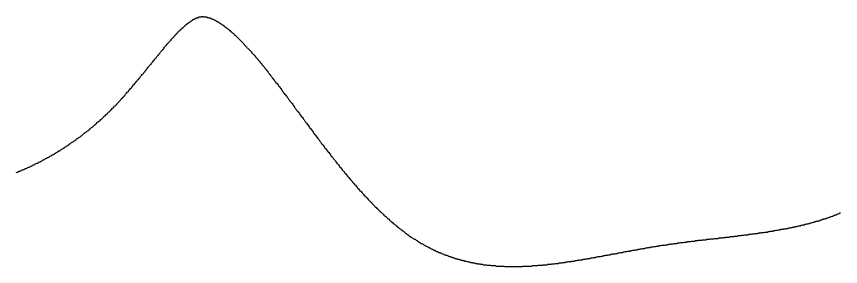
# Model space of a CAD drawing. Header units: millimetres. Extents: x 111 to 2999, y 81 to 1941.
# Drawn here: x 1031.53 to 1049.69, y 1352.78 to 1358.29 of the extents above; entities that cross this region are included whole.
import ezdxf

# ---------------------------------------------------------------- set-up
doc = ezdxf.new("R2010")
doc.units = ezdxf.units.MM

msp = doc.modelspace()

# ---------------------------------------------------------------- linework, layer by layer
msp.add_polyline3d([(1031.53, 1354.853, 0), (1031.55, 1354.863, 0), (1031.56, 1354.863, 0), (1031.58, 1354.873, 0), (1031.59, 1354.883, 0), (1031.61, 1354.883, 0), (1031.63, 1354.893, 0), (1031.64, 1354.903, 0), (1031.66, 1354.903, 0), (1031.67, 1354.913, 0), (1031.69, 1354.923, 0), (1031.7, 1354.923, 0), (1031.72, 1354.933, 0), (1031.74, 1354.943, 0), (1031.75, 1354.943, 0), (1031.77, 1354.953, 0), (1031.78, 1354.963, 0), (1031.8, 1354.973, 0), (1031.81, 1354.973, 0), (1031.83, 1354.983, 0), (1031.85, 1354.993, 0), (1031.86, 1354.993, 0), (1031.88, 1355.003, 0), (1031.89, 1355.013, 0), (1031.91, 1355.023, 0), (1031.92, 1355.023, 0), (1031.94, 1355.033, 0), (1031.95, 1355.043, 0), (1031.97, 1355.053, 0), (1031.98, 1355.063, 0), (1032, 1355.063, 0), (1032.02, 1355.073, 0), (1032.03, 1355.083, 0), (1032.05, 1355.093, 0), (1032.06, 1355.093, 0), (1032.08, 1355.103, 0), (1032.09, 1355.113, 0), (1032.11, 1355.123, 0), (1032.12, 1355.133, 0), (1032.14, 1355.133, 0), (1032.15, 1355.143, 0), (1032.17, 1355.153, 0), (1032.18, 1355.163, 0), (1032.2, 1355.173, 0), (1032.21, 1355.183, 0), (1032.23, 1355.183, 0), (1032.24, 1355.193, 0), (1032.26, 1355.203, 0), (1032.27, 1355.213, 0), (1032.29, 1355.223, 0), (1032.31, 1355.233, 0), (1032.32, 1355.243, 0), (1032.34, 1355.253, 0), (1032.35, 1355.253, 0), (1032.37, 1355.263, 0), (1032.38, 1355.273, 0), (1032.4, 1355.283, 0), (1032.41, 1355.293, 0), (1032.43, 1355.303, 0), (1032.44, 1355.313, 0), (1032.46, 1355.323, 0), (1032.47, 1355.333, 0), (1032.48, 1355.333, 0), (1032.5, 1355.343, 0), (1032.51, 1355.353, 0), (1032.53, 1355.363, 0), (1032.54, 1355.373, 0), (1032.56, 1355.383, 0), (1032.57, 1355.393, 0), (1032.59, 1355.403, 0), (1032.6, 1355.413, 0), (1032.62, 1355.423, 0), (1032.63, 1355.433, 0), (1032.65, 1355.443, 0), (1032.66, 1355.453, 0), (1032.68, 1355.463, 0), (1032.69, 1355.473, 0), (1032.71, 1355.483, 0), (1032.72, 1355.493, 0), (1032.73, 1355.503, 0), (1032.75, 1355.513, 0), (1032.76, 1355.523, 0), (1032.78, 1355.533, 0), (1032.79, 1355.543, 0), (1032.81, 1355.553, 0), (1032.82, 1355.563, 0), (1032.84, 1355.573, 0), (1032.85, 1355.583, 0), (1032.86, 1355.593, 0), (1032.88, 1355.603, 0), (1032.89, 1355.613, 0), (1032.91, 1355.623, 0), (1032.92, 1355.633, 0), (1032.94, 1355.643, 0), (1032.95, 1355.653, 0), (1032.96, 1355.663, 0), (1032.98, 1355.673, 0), (1032.99, 1355.683, 0), (1033.01, 1355.703, 0), (1033.02, 1355.713, 0), (1033.03, 1355.723, 0), (1033.05, 1355.733, 0), (1033.06, 1355.743, 0), (1033.08, 1355.753, 0), (1033.09, 1355.763, 0), (1033.1, 1355.773, 0), (1033.12, 1355.783, 0), (1033.13, 1355.793, 0), (1033.15, 1355.813, 0), (1033.16, 1355.823, 0), (1033.17, 1355.833, 0), (1033.19, 1355.843, 0), (1033.2, 1355.853, 0), (1033.22, 1355.863, 0), (1033.23, 1355.873, 0), (1033.24, 1355.893, 0), (1033.26, 1355.903, 0), (1033.27, 1355.913, 0), (1033.28, 1355.923, 0), (1033.3, 1355.933, 0), (1033.31, 1355.953, 0), (1033.32, 1355.963, 0), (1033.34, 1355.973, 0), (1033.35, 1355.983, 0), (1033.37, 1355.993, 0), (1033.38, 1356.003, 0), (1033.39, 1356.023, 0), (1033.41, 1356.033, 0), (1033.42, 1356.043, 0), (1033.43, 1356.053, 0), (1033.45, 1356.073, 0), (1033.46, 1356.083, 0), (1033.47, 1356.093, 0), (1033.49, 1356.103, 0), (1033.5, 1356.123, 0), (1033.51, 1356.133, 0), (1033.52, 1356.143, 0), (1033.54, 1356.153, 0), (1033.55, 1356.173, 0), (1033.56, 1356.183, 0), (1033.58, 1356.193, 0), (1033.59, 1356.203, 0), (1033.6, 1356.223, 0), (1033.62, 1356.233, 0), (1033.63, 1356.243, 0), (1033.64, 1356.263, 0), (1033.65, 1356.273, 0), (1033.67, 1356.283, 0), (1033.68, 1356.303, 0), (1033.69, 1356.313, 0), (1033.71, 1356.323, 0), (1033.72, 1356.333, 0), (1033.73, 1356.353, 0), (1033.74, 1356.363, 0), (1033.76, 1356.373, 0), (1033.77, 1356.393, 0), (1033.78, 1356.403, 0), (1033.79, 1356.413, 0), (1033.81, 1356.433, 0), (1033.82, 1356.443, 0), (1033.83, 1356.453, 0), (1033.84, 1356.473, 0), (1033.85, 1356.483, 0), (1033.87, 1356.493, 0), (1033.88, 1356.513, 0), (1033.89, 1356.523, 0), (1033.9, 1356.533, 0), (1033.92, 1356.553, 0), (1033.93, 1356.563, 0), (1033.94, 1356.583, 0), (1033.95, 1356.593, 0), (1033.96, 1356.603, 0), (1033.97, 1356.623, 0), (1033.99, 1356.633, 0), (1034, 1356.643, 0), (1034.01, 1356.663, 0), (1034.02, 1356.673, 0), (1034.03, 1356.683, 0), (1034.05, 1356.703, 0), (1034.06, 1356.713, 0), (1034.07, 1356.723, 0), (1034.08, 1356.743, 0), (1034.09, 1356.753, 0), (1034.1, 1356.763, 0), (1034.11, 1356.783, 0), (1034.13, 1356.793, 0), (1034.14, 1356.813, 0), (1034.15, 1356.823, 0), (1034.16, 1356.833, 0), (1034.17, 1356.853, 0), (1034.18, 1356.863, 0), (1034.19, 1356.873, 0), (1034.2, 1356.893, 0), (1034.22, 1356.903, 0), (1034.23, 1356.913, 0), (1034.24, 1356.933, 0), (1034.25, 1356.943, 0), (1034.26, 1356.953, 0), (1034.27, 1356.973, 0), (1034.28, 1356.983, 0), (1034.29, 1356.993, 0), (1034.3, 1357.013, 0), (1034.32, 1357.023, 0), (1034.33, 1357.033, 0), (1034.34, 1357.053, 0), (1034.35, 1357.063, 0), (1034.36, 1357.073, 0), (1034.37, 1357.093, 0), (1034.38, 1357.103, 0), (1034.39, 1357.113, 0), (1034.4, 1357.133, 0), (1034.41, 1357.143, 0), (1034.42, 1357.153, 0), (1034.43, 1357.173, 0), (1034.44, 1357.183, 0), (1034.45, 1357.193, 0), (1034.46, 1357.203, 0), (1034.47, 1357.223, 0), (1034.49, 1357.233, 0), (1034.5, 1357.243, 0), (1034.51, 1357.263, 0), (1034.52, 1357.273, 0), (1034.53, 1357.283, 0), (1034.54, 1357.293, 0), (1034.55, 1357.313, 0), (1034.56, 1357.323, 0), (1034.57, 1357.333, 0), (1034.58, 1357.353, 0), (1034.59, 1357.363, 0), (1034.6, 1357.373, 0), (1034.61, 1357.383, 0), (1034.62, 1357.393, 0), (1034.63, 1357.413, 0), (1034.64, 1357.423, 0), (1034.65, 1357.433, 0), (1034.66, 1357.443, 0), (1034.67, 1357.463, 0), (1034.68, 1357.473, 0), (1034.69, 1357.483, 0), (1034.7, 1357.493, 0), (1034.71, 1357.503, 0), (1034.72, 1357.523, 0), (1034.73, 1357.533, 0), (1034.74, 1357.543, 0), (1034.75, 1357.553, 0), (1034.76, 1357.563, 0), (1034.77, 1357.573, 0), (1034.78, 1357.593, 0), (1034.79, 1357.603, 0), (1034.79, 1357.613, 0), (1034.8, 1357.623, 0), (1034.81, 1357.633, 0), (1034.82, 1357.643, 0), (1034.83, 1357.653, 0), (1034.84, 1357.663, 0), (1034.85, 1357.683, 0), (1034.86, 1357.693, 0), (1034.87, 1357.703, 0), (1034.88, 1357.713, 0), (1034.89, 1357.723, 0), (1034.9, 1357.733, 0), (1034.91, 1357.743, 0), (1034.92, 1357.753, 0), (1034.93, 1357.763, 0), (1034.94, 1357.773, 0), (1034.94, 1357.783, 0), (1034.95, 1357.793, 0), (1034.96, 1357.803, 0), (1034.97, 1357.813, 0), (1034.98, 1357.823, 0), (1034.99, 1357.833, 0), (1035, 1357.843, 0), (1035.01, 1357.853, 0), (1035.02, 1357.863, 0), (1035.03, 1357.873, 0), (1035.03, 1357.883, 0), (1035.04, 1357.893, 0), (1035.05, 1357.903, 0), (1035.06, 1357.913, 0), (1035.07, 1357.923, 0), (1035.08, 1357.933, 0), (1035.09, 1357.933, 0), (1035.09, 1357.943, 0), (1035.1, 1357.953, 0), (1035.11, 1357.963, 0), (1035.12, 1357.973, 0), (1035.13, 1357.983, 0), (1035.14, 1357.983, 0), (1035.14, 1357.993, 0), (1035.15, 1358.003, 0), (1035.16, 1358.013, 0), (1035.17, 1358.023, 0), (1035.18, 1358.023, 0), (1035.19, 1358.033, 0), (1035.19, 1358.043, 0), (1035.2, 1358.053, 0), (1035.21, 1358.053, 0), (1035.22, 1358.063, 0), (1035.23, 1358.073, 0), (1035.23, 1358.073, 0), (1035.24, 1358.083, 0), (1035.25, 1358.093, 0), (1035.26, 1358.093, 0), (1035.26, 1358.103, 0), (1035.27, 1358.113, 0), (1035.28, 1358.113, 0), (1035.29, 1358.123, 0), (1035.29, 1358.133, 0), (1035.3, 1358.133, 0), (1035.31, 1358.143, 0), (1035.32, 1358.143, 0), (1035.32, 1358.153, 0), (1035.33, 1358.153, 0), (1035.34, 1358.163, 0), (1035.34, 1358.163, 0), (1035.35, 1358.173, 0), (1035.36, 1358.173, 0), (1035.36, 1358.183, 0), (1035.37, 1358.183, 0), (1035.38, 1358.193, 0), (1035.38, 1358.193, 0), (1035.39, 1358.203, 0), (1035.4, 1358.203, 0), (1035.4, 1358.203, 0), (1035.41, 1358.213, 0), (1035.42, 1358.213, 0), (1035.42, 1358.223, 0), (1035.43, 1358.223, 0), (1035.43, 1358.223, 0), (1035.44, 1358.233, 0), (1035.44, 1358.233, 0), (1035.45, 1358.233, 0), (1035.46, 1358.243, 0), (1035.46, 1358.243, 0), (1035.47, 1358.243, 0), (1035.47, 1358.243, 0), (1035.48, 1358.253, 0), (1035.48, 1358.253, 0), (1035.49, 1358.253, 0), (1035.49, 1358.253, 0), (1035.5, 1358.263, 0), (1035.5, 1358.263, 0), (1035.5, 1358.263, 0), (1035.51, 1358.263, 0), (1035.51, 1358.263, 0), (1035.52, 1358.263, 0), (1035.52, 1358.273, 0), (1035.53, 1358.273, 0), (1035.53, 1358.273, 0), (1035.54, 1358.273, 0), (1035.54, 1358.273, 0), (1035.54, 1358.273, 0), (1035.55, 1358.273, 0), (1035.55, 1358.283, 0), (1035.56, 1358.283, 0), (1035.56, 1358.283, 0), (1035.56, 1358.283, 0), (1035.57, 1358.283, 0), (1035.57, 1358.283, 0), (1035.57, 1358.283, 0), (1035.58, 1358.283, 0), (1035.58, 1358.283, 0), (1035.59, 1358.283, 0), (1035.59, 1358.283, 0), (1035.59, 1358.283, 0), (1035.6, 1358.283, 0), (1035.6, 1358.283, 0), (1035.61, 1358.283, 0), (1035.61, 1358.283, 0), (1035.61, 1358.283, 0), (1035.62, 1358.293, 0), (1035.62, 1358.293, 0), (1035.63, 1358.293, 0), (1035.63, 1358.293, 0), (1035.63, 1358.293, 0), (1035.64, 1358.293, 0), (1035.64, 1358.293, 0), (1035.65, 1358.293, 0), (1035.65, 1358.293, 0), (1035.65, 1358.293, 0), (1035.66, 1358.293, 0), (1035.66, 1358.283, 0), (1035.67, 1358.283, 0), (1035.67, 1358.283, 0), (1035.68, 1358.283, 0), (1035.68, 1358.283, 0), (1035.68, 1358.283, 0), (1035.69, 1358.283, 0), (1035.69, 1358.283, 0), (1035.7, 1358.283, 0), (1035.7, 1358.283, 0), (1035.71, 1358.283, 0), (1035.71, 1358.283, 0), (1035.72, 1358.283, 0), (1035.72, 1358.283, 0), (1035.73, 1358.283, 0), (1035.73, 1358.273, 0), (1035.74, 1358.273, 0), (1035.74, 1358.273, 0), (1035.75, 1358.273, 0), (1035.75, 1358.273, 0), (1035.76, 1358.273, 0), (1035.76, 1358.273, 0), (1035.77, 1358.263, 0), (1035.77, 1358.263, 0), (1035.78, 1358.263, 0), (1035.78, 1358.263, 0), (1035.79, 1358.263, 0), (1035.8, 1358.263, 0), (1035.8, 1358.253, 0), (1035.81, 1358.253, 0), (1035.81, 1358.253, 0), (1035.82, 1358.253, 0), (1035.83, 1358.243, 0), (1035.83, 1358.243, 0), (1035.84, 1358.243, 0), (1035.84, 1358.243, 0), (1035.85, 1358.233, 0), (1035.86, 1358.233, 0), (1035.86, 1358.233, 0), (1035.87, 1358.233, 0), (1035.88, 1358.223, 0), (1035.88, 1358.223, 0), (1035.89, 1358.223, 0), (1035.9, 1358.213, 0), (1035.9, 1358.213, 0), (1035.91, 1358.213, 0), (1035.92, 1358.203, 0), (1035.92, 1358.203, 0), (1035.93, 1358.193, 0), (1035.94, 1358.193, 0), (1035.94, 1358.193, 0), (1035.95, 1358.183, 0), (1035.96, 1358.183, 0), (1035.97, 1358.173, 0), (1035.97, 1358.173, 0), (1035.98, 1358.173, 0), (1035.99, 1358.163, 0), (1036, 1358.163, 0), (1036, 1358.153, 0), (1036.01, 1358.153, 0), (1036.02, 1358.143, 0), (1036.03, 1358.143, 0), (1036.03, 1358.133, 0), (1036.04, 1358.133, 0), (1036.05, 1358.123, 0), (1036.06, 1358.123, 0), (1036.06, 1358.113, 0), (1036.07, 1358.113, 0), (1036.08, 1358.103, 0), (1036.09, 1358.093, 0), (1036.1, 1358.093, 0), (1036.1, 1358.083, 0), (1036.11, 1358.083, 0), (1036.12, 1358.073, 0), (1036.13, 1358.063, 0), (1036.14, 1358.063, 0), (1036.14, 1358.053, 0), (1036.15, 1358.053, 0), (1036.16, 1358.043, 0), (1036.17, 1358.033, 0), (1036.18, 1358.033, 0), (1036.19, 1358.023, 0), (1036.19, 1358.013, 0), (1036.2, 1358.013, 0), (1036.21, 1358.003, 0), (1036.22, 1357.993, 0), (1036.23, 1357.983, 0), (1036.24, 1357.983, 0), (1036.25, 1357.973, 0), (1036.25, 1357.963, 0), (1036.26, 1357.963, 0), (1036.27, 1357.953, 0), (1036.28, 1357.943, 0), (1036.29, 1357.933, 0), (1036.3, 1357.923, 0), (1036.31, 1357.923, 0), (1036.32, 1357.913, 0), (1036.32, 1357.903, 0), (1036.33, 1357.893, 0), (1036.34, 1357.883, 0), (1036.35, 1357.883, 0), (1036.36, 1357.873, 0), (1036.37, 1357.863, 0), (1036.38, 1357.853, 0), (1036.39, 1357.843, 0), (1036.4, 1357.833, 0), (1036.41, 1357.823, 0), (1036.41, 1357.823, 0), (1036.42, 1357.813, 0), (1036.43, 1357.803, 0), (1036.44, 1357.793, 0), (1036.45, 1357.783, 0), (1036.46, 1357.773, 0), (1036.47, 1357.763, 0), (1036.48, 1357.753, 0), (1036.49, 1357.743, 0), (1036.5, 1357.733, 0), (1036.51, 1357.723, 0), (1036.52, 1357.713, 0), (1036.53, 1357.703, 0), (1036.54, 1357.693, 0), (1036.55, 1357.683, 0), (1036.55, 1357.673, 0), (1036.56, 1357.663, 0), (1036.57, 1357.653, 0), (1036.58, 1357.643, 0), (1036.59, 1357.633, 0), (1036.6, 1357.623, 0), (1036.61, 1357.613, 0), (1036.62, 1357.603, 0), (1036.63, 1357.593, 0), (1036.64, 1357.583, 0), (1036.65, 1357.573, 0), (1036.66, 1357.563, 0), (1036.67, 1357.553, 0), (1036.68, 1357.543, 0), (1036.69, 1357.533, 0), (1036.7, 1357.523, 0), (1036.71, 1357.513, 0), (1036.72, 1357.493, 0), (1036.73, 1357.483, 0), (1036.74, 1357.473, 0), (1036.75, 1357.463, 0), (1036.76, 1357.453, 0), (1036.77, 1357.443, 0), (1036.78, 1357.433, 0), (1036.79, 1357.423, 0), (1036.8, 1357.403, 0), (1036.81, 1357.393, 0), (1036.82, 1357.383, 0), (1036.83, 1357.373, 0), (1036.84, 1357.363, 0), (1036.85, 1357.353, 0), (1036.86, 1357.333, 0), (1036.87, 1357.323, 0), (1036.88, 1357.313, 0), (1036.89, 1357.303, 0), (1036.9, 1357.293, 0), (1036.91, 1357.273, 0), (1036.92, 1357.263, 0), (1036.93, 1357.253, 0), (1036.94, 1357.243, 0), (1036.95, 1357.223, 0), (1036.96, 1357.213, 0), (1036.97, 1357.203, 0), (1036.98, 1357.193, 0), (1036.99, 1357.173, 0), (1037, 1357.163, 0), (1037.01, 1357.153, 0), (1037.02, 1357.143, 0), (1037.03, 1357.123, 0), (1037.04, 1357.113, 0), (1037.05, 1357.103, 0), (1037.06, 1357.093, 0), (1037.07, 1357.073, 0), (1037.08, 1357.063, 0), (1037.09, 1357.053, 0), (1037.1, 1357.033, 0), (1037.11, 1357.023, 0), (1037.12, 1357.013, 0), (1037.13, 1356.993, 0), (1037.14, 1356.983, 0), (1037.15, 1356.973, 0), (1037.16, 1356.953, 0), (1037.17, 1356.943, 0), (1037.18, 1356.933, 0), (1037.19, 1356.913, 0), (1037.2, 1356.903, 0), (1037.21, 1356.893, 0), (1037.22, 1356.873, 0), (1037.23, 1356.863, 0), (1037.24, 1356.853, 0), (1037.25, 1356.833, 0), (1037.27, 1356.823, 0), (1037.28, 1356.813, 0), (1037.29, 1356.793, 0), (1037.3, 1356.783, 0), (1037.31, 1356.763, 0), (1037.32, 1356.753, 0), (1037.33, 1356.743, 0), (1037.34, 1356.723, 0), (1037.35, 1356.713, 0), (1037.36, 1356.703, 0), (1037.37, 1356.683, 0), (1037.38, 1356.673, 0), (1037.39, 1356.653, 0), (1037.4, 1356.643, 0), (1037.41, 1356.633, 0), (1037.42, 1356.613, 0), (1037.43, 1356.603, 0), (1037.44, 1356.583, 0), (1037.46, 1356.573, 0), (1037.47, 1356.553, 0), (1037.48, 1356.543, 0), (1037.49, 1356.533, 0), (1037.5, 1356.513, 0), (1037.51, 1356.503, 0), (1037.52, 1356.483, 0), (1037.53, 1356.473, 0), (1037.54, 1356.453, 0), (1037.55, 1356.443, 0), (1037.56, 1356.423, 0), (1037.57, 1356.413, 0), (1037.58, 1356.403, 0), (1037.6, 1356.383, 0), (1037.61, 1356.373, 0), (1037.62, 1356.353, 0), (1037.63, 1356.343, 0), (1037.64, 1356.323, 0), (1037.65, 1356.313, 0), (1037.66, 1356.293, 0), (1037.67, 1356.283, 0), (1037.68, 1356.263, 0), (1037.69, 1356.253, 0), (1037.7, 1356.233, 0), (1037.71, 1356.223, 0), (1037.73, 1356.203, 0), (1037.74, 1356.193, 0), (1037.75, 1356.183, 0), (1037.76, 1356.163, 0), (1037.77, 1356.153, 0), (1037.78, 1356.133, 0), (1037.79, 1356.123, 0), (1037.8, 1356.103, 0), (1037.81, 1356.093, 0), (1037.82, 1356.073, 0), (1037.84, 1356.063, 0), (1037.85, 1356.043, 0), (1037.86, 1356.033, 0), (1037.87, 1356.013, 0), (1037.88, 1356.003, 0), (1037.89, 1355.983, 0), (1037.9, 1355.973, 0), (1037.91, 1355.953, 0), (1037.92, 1355.943, 0), (1037.94, 1355.923, 0), (1037.95, 1355.913, 0), (1037.96, 1355.893, 0), (1037.97, 1355.883, 0), (1037.98, 1355.863, 0), (1037.99, 1355.853, 0), (1038, 1355.833, 0), (1038.01, 1355.823, 0), (1038.03, 1355.803, 0), (1038.04, 1355.793, 0), (1038.05, 1355.773, 0), (1038.06, 1355.763, 0), (1038.07, 1355.743, 0), (1038.08, 1355.723, 0), (1038.09, 1355.713, 0), (1038.1, 1355.693, 0), (1038.12, 1355.683, 0), (1038.13, 1355.663, 0), (1038.14, 1355.653, 0), (1038.15, 1355.633, 0), (1038.16, 1355.623, 0), (1038.17, 1355.603, 0), (1038.18, 1355.593, 0), (1038.2, 1355.573, 0), (1038.21, 1355.563, 0), (1038.22, 1355.543, 0), (1038.23, 1355.533, 0), (1038.24, 1355.513, 0), (1038.25, 1355.503, 0), (1038.26, 1355.483, 0), (1038.28, 1355.473, 0), (1038.29, 1355.453, 0), (1038.3, 1355.443, 0), (1038.31, 1355.423, 0), (1038.32, 1355.413, 0), (1038.33, 1355.393, 0), (1038.35, 1355.383, 0), (1038.36, 1355.363, 0), (1038.37, 1355.353, 0), (1038.38, 1355.333, 0), (1038.39, 1355.323, 0), (1038.4, 1355.303, 0), (1038.42, 1355.293, 0), (1038.43, 1355.273, 0), (1038.44, 1355.263, 0), (1038.45, 1355.243, 0), (1038.46, 1355.233, 0), (1038.47, 1355.213, 0), (1038.49, 1355.203, 0), (1038.5, 1355.183, 0), (1038.51, 1355.173, 0), (1038.52, 1355.153, 0), (1038.53, 1355.143, 0), (1038.55, 1355.123, 0), (1038.56, 1355.113, 0), (1038.57, 1355.093, 0), (1038.58, 1355.083, 0), (1038.59, 1355.063, 0), (1038.6, 1355.053, 0), (1038.62, 1355.033, 0), (1038.63, 1355.023, 0), (1038.64, 1355.003, 0), (1038.65, 1354.993, 0), (1038.66, 1354.973, 0), (1038.68, 1354.963, 0), (1038.69, 1354.943, 0), (1038.7, 1354.933, 0), (1038.71, 1354.913, 0), (1038.72, 1354.903, 0), (1038.74, 1354.883, 0), (1038.75, 1354.873, 0), (1038.76, 1354.853, 0), (1038.77, 1354.843, 0), (1038.78, 1354.833, 0), (1038.8, 1354.813, 0), (1038.81, 1354.803, 0), (1038.82, 1354.783, 0), (1038.83, 1354.773, 0), (1038.85, 1354.753, 0), (1038.86, 1354.743, 0), (1038.87, 1354.723, 0), (1038.88, 1354.713, 0), (1038.89, 1354.693, 0), (1038.91, 1354.683, 0), (1038.92, 1354.673, 0), (1038.93, 1354.653, 0), (1038.94, 1354.643, 0), (1038.96, 1354.623, 0), (1038.97, 1354.613, 0), (1038.98, 1354.593, 0), (1038.99, 1354.583, 0), (1039, 1354.573, 0), (1039.02, 1354.553, 0), (1039.03, 1354.543, 0), (1039.04, 1354.523, 0), (1039.05, 1354.513, 0), (1039.07, 1354.503, 0), (1039.08, 1354.483, 0), (1039.09, 1354.473, 0), (1039.1, 1354.453, 0), (1039.12, 1354.443, 0), (1039.13, 1354.433, 0), (1039.14, 1354.413, 0), (1039.15, 1354.403, 0), (1039.17, 1354.383, 0), (1039.18, 1354.373, 0), (1039.19, 1354.363, 0), (1039.2, 1354.343, 0), (1039.22, 1354.333, 0), (1039.23, 1354.323, 0), (1039.24, 1354.303, 0), (1039.26, 1354.293, 0), (1039.27, 1354.283, 0), (1039.28, 1354.263, 0), (1039.29, 1354.253, 0), (1039.31, 1354.233, 0), (1039.32, 1354.223, 0), (1039.33, 1354.213, 0), (1039.34, 1354.203, 0), (1039.36, 1354.183, 0), (1039.37, 1354.173, 0), (1039.38, 1354.163, 0), (1039.4, 1354.143, 0), (1039.41, 1354.133, 0), (1039.42, 1354.123, 0), (1039.43, 1354.103, 0), (1039.45, 1354.093, 0), (1039.46, 1354.083, 0), (1039.47, 1354.063, 0), (1039.49, 1354.053, 0), (1039.5, 1354.043, 0), (1039.51, 1354.033, 0), (1039.53, 1354.013, 0), (1039.54, 1354.003, 0), (1039.55, 1353.993, 0), (1039.57, 1353.983, 0), (1039.58, 1353.963, 0), (1039.59, 1353.953, 0), (1039.61, 1353.943, 0), (1039.62, 1353.933, 0), (1039.63, 1353.913, 0), (1039.65, 1353.903, 0), (1039.66, 1353.893, 0), (1039.67, 1353.883, 0), (1039.69, 1353.863, 0), (1039.7, 1353.853, 0), (1039.71, 1353.843, 0), (1039.73, 1353.833, 0), (1039.74, 1353.823, 0), (1039.75, 1353.803, 0), (1039.77, 1353.793, 0), (1039.78, 1353.783, 0), (1039.79, 1353.773, 0), (1039.81, 1353.763, 0), (1039.82, 1353.753, 0), (1039.83, 1353.733, 0), (1039.85, 1353.723, 0), (1039.86, 1353.713, 0), (1039.88, 1353.703, 0), (1039.89, 1353.693, 0), (1039.9, 1353.683, 0), (1039.92, 1353.673, 0), (1039.93, 1353.653, 0), (1039.94, 1353.643, 0), (1039.96, 1353.633, 0), (1039.97, 1353.623, 0), (1039.99, 1353.613, 0), (1040, 1353.603, 0), (1040.01, 1353.593, 0), (1040.03, 1353.583, 0), (1040.04, 1353.573, 0), (1040.06, 1353.563, 0), (1040.07, 1353.553, 0), (1040.08, 1353.543, 0), (1040.1, 1353.523, 0), (1040.11, 1353.513, 0), (1040.13, 1353.503, 0), (1040.14, 1353.493, 0), (1040.16, 1353.483, 0), (1040.17, 1353.473, 0), (1040.18, 1353.463, 0), (1040.2, 1353.453, 0), (1040.21, 1353.443, 0), (1040.23, 1353.433, 0), (1040.24, 1353.423, 0), (1040.26, 1353.413, 0), (1040.27, 1353.403, 0), (1040.29, 1353.393, 0), (1040.3, 1353.383, 0), (1040.32, 1353.383, 0), (1040.33, 1353.373, 0), (1040.34, 1353.363, 0), (1040.36, 1353.353, 0), (1040.37, 1353.343, 0), (1040.39, 1353.333, 0), (1040.4, 1353.323, 0), (1040.42, 1353.313, 0), (1040.43, 1353.303, 0), (1040.45, 1353.293, 0), (1040.46, 1353.293, 0), (1040.48, 1353.283, 0), (1040.49, 1353.273, 0), (1040.51, 1353.263, 0), (1040.52, 1353.253, 0), (1040.54, 1353.243, 0), (1040.55, 1353.233, 0), (1040.57, 1353.233, 0), (1040.58, 1353.223, 0), (1040.6, 1353.213, 0), (1040.61, 1353.203, 0), (1040.63, 1353.203, 0), (1040.64, 1353.193, 0), (1040.66, 1353.183, 0), (1040.67, 1353.173, 0), (1040.69, 1353.163, 0), (1040.7, 1353.163, 0), (1040.72, 1353.153, 0), (1040.73, 1353.143, 0), (1040.75, 1353.143, 0), (1040.76, 1353.133, 0), (1040.78, 1353.123, 0), (1040.79, 1353.113, 0), (1040.81, 1353.113, 0), (1040.82, 1353.103, 0), (1040.84, 1353.093, 0), (1040.86, 1353.093, 0), (1040.87, 1353.083, 0), (1040.89, 1353.083, 0), (1040.9, 1353.073, 0), (1040.92, 1353.063, 0), (1040.93, 1353.063, 0), (1040.95, 1353.053, 0), (1040.96, 1353.043, 0), (1040.98, 1353.043, 0), (1040.99, 1353.033, 0), (1041.01, 1353.033, 0), (1041.02, 1353.023, 0), (1041.04, 1353.023, 0), (1041.05, 1353.013, 0), (1041.07, 1353.003, 0), (1041.09, 1353.003, 0), (1041.1, 1352.993, 0), (1041.12, 1352.993, 0), (1041.13, 1352.983, 0), (1041.15, 1352.983, 0), (1041.16, 1352.973, 0), (1041.18, 1352.973, 0), (1041.19, 1352.963, 0), (1041.21, 1352.963, 0), (1041.22, 1352.953, 0), (1041.24, 1352.953, 0), (1041.26, 1352.943, 0), (1041.27, 1352.943, 0), (1041.29, 1352.943, 0), (1041.3, 1352.933, 0), (1041.32, 1352.933, 0), (1041.33, 1352.923, 0), (1041.35, 1352.923, 0), (1041.36, 1352.913, 0), (1041.38, 1352.913, 0), (1041.4, 1352.913, 0), (1041.41, 1352.903, 0), (1041.43, 1352.903, 0), (1041.44, 1352.903, 0), (1041.46, 1352.893, 0), (1041.47, 1352.893, 0), (1041.49, 1352.883, 0), (1041.51, 1352.883, 0), (1041.52, 1352.883, 0), (1041.54, 1352.873, 0), (1041.55, 1352.873, 0), (1041.57, 1352.873, 0), (1041.58, 1352.863, 0), (1041.6, 1352.863, 0), (1041.61, 1352.863, 0), (1041.63, 1352.863, 0), (1041.65, 1352.853, 0), (1041.66, 1352.853, 0), (1041.68, 1352.853, 0), (1041.69, 1352.843, 0), (1041.71, 1352.843, 0), (1041.72, 1352.843, 0), (1041.74, 1352.843, 0), (1041.76, 1352.833, 0), (1041.77, 1352.833, 0), (1041.79, 1352.833, 0), (1041.8, 1352.833, 0), (1041.82, 1352.823, 0), (1041.83, 1352.823, 0), (1041.85, 1352.823, 0), (1041.87, 1352.823, 0), (1041.88, 1352.823, 0), (1041.9, 1352.813, 0), (1041.91, 1352.813, 0), (1041.93, 1352.813, 0), (1041.94, 1352.813, 0), (1041.96, 1352.813, 0), (1041.98, 1352.813, 0), (1041.99, 1352.803, 0), (1042.01, 1352.803, 0), (1042.02, 1352.803, 0), (1042.04, 1352.803, 0), (1042.05, 1352.803, 0), (1042.07, 1352.803, 0), (1042.09, 1352.803, 0), (1042.1, 1352.793, 0), (1042.12, 1352.793, 0), (1042.13, 1352.793, 0), (1042.15, 1352.793, 0), (1042.16, 1352.793, 0), (1042.18, 1352.793, 0), (1042.2, 1352.793, 0), (1042.21, 1352.793, 0), (1042.23, 1352.793, 0), (1042.24, 1352.793, 0), (1042.26, 1352.793, 0), (1042.27, 1352.793, 0), (1042.29, 1352.783, 0), (1042.31, 1352.783, 0), (1042.32, 1352.783, 0), (1042.34, 1352.783, 0), (1042.35, 1352.783, 0), (1042.37, 1352.783, 0), (1042.38, 1352.783, 0), (1042.4, 1352.783, 0), (1042.42, 1352.783, 0), (1042.43, 1352.783, 0), (1042.45, 1352.783, 0), (1042.46, 1352.783, 0), (1042.48, 1352.783, 0), (1042.49, 1352.783, 0), (1042.51, 1352.783, 0), (1042.53, 1352.783, 0), (1042.54, 1352.783, 0), (1042.56, 1352.783, 0), (1042.57, 1352.783, 0), (1042.59, 1352.783, 0), (1042.6, 1352.783, 0), (1042.62, 1352.783, 0), (1042.64, 1352.783, 0), (1042.65, 1352.783, 0), (1042.67, 1352.783, 0), (1042.68, 1352.783, 0), (1042.7, 1352.793, 0), (1042.71, 1352.793, 0), (1042.73, 1352.793, 0), (1042.75, 1352.793, 0), (1042.76, 1352.793, 0), (1042.78, 1352.793, 0), (1042.79, 1352.793, 0), (1042.81, 1352.793, 0), (1042.83, 1352.793, 0), (1042.84, 1352.793, 0), (1042.86, 1352.793, 0), (1042.87, 1352.793, 0), (1042.89, 1352.793, 0), (1042.9, 1352.803, 0), (1042.92, 1352.803, 0), (1042.94, 1352.803, 0), (1042.95, 1352.803, 0), (1042.97, 1352.803, 0), (1042.98, 1352.803, 0), (1043, 1352.803, 0), (1043.01, 1352.803, 0), (1043.03, 1352.813, 0), (1043.05, 1352.813, 0), (1043.06, 1352.813, 0), (1043.08, 1352.813, 0), (1043.09, 1352.813, 0), (1043.11, 1352.813, 0), (1043.13, 1352.813, 0), (1043.14, 1352.823, 0), (1043.16, 1352.823, 0), (1043.17, 1352.823, 0), (1043.19, 1352.823, 0), (1043.2, 1352.823, 0), (1043.22, 1352.823, 0), (1043.24, 1352.833, 0), (1043.25, 1352.833, 0), (1043.27, 1352.833, 0), (1043.28, 1352.833, 0), (1043.3, 1352.833, 0), (1043.31, 1352.833, 0), (1043.33, 1352.843, 0), (1043.35, 1352.843, 0), (1043.36, 1352.843, 0), (1043.38, 1352.843, 0), (1043.39, 1352.843, 0), (1043.41, 1352.853, 0), (1043.43, 1352.853, 0), (1043.44, 1352.853, 0), (1043.46, 1352.853, 0), (1043.47, 1352.853, 0), (1043.49, 1352.863, 0), (1043.5, 1352.863, 0), (1043.52, 1352.863, 0), (1043.54, 1352.863, 0), (1043.55, 1352.863, 0), (1043.57, 1352.873, 0), (1043.58, 1352.873, 0), (1043.6, 1352.873, 0), (1043.62, 1352.873, 0), (1043.63, 1352.883, 0), (1043.65, 1352.883, 0), (1043.66, 1352.883, 0), (1043.68, 1352.883, 0), (1043.7, 1352.893, 0), (1043.71, 1352.893, 0), (1043.73, 1352.893, 0), (1043.74, 1352.893, 0), (1043.76, 1352.893, 0), (1043.77, 1352.903, 0), (1043.79, 1352.903, 0), (1043.81, 1352.903, 0), (1043.82, 1352.903, 0), (1043.84, 1352.913, 0), (1043.85, 1352.913, 0), (1043.87, 1352.913, 0), (1043.89, 1352.923, 0), (1043.9, 1352.923, 0), (1043.92, 1352.923, 0), (1043.93, 1352.923, 0), (1043.95, 1352.933, 0), (1043.97, 1352.933, 0), (1043.98, 1352.933, 0), (1044, 1352.933, 0), (1044.01, 1352.943, 0), (1044.03, 1352.943, 0), (1044.05, 1352.943, 0), (1044.06, 1352.943, 0), (1044.08, 1352.953, 0), (1044.09, 1352.953, 0), (1044.11, 1352.953, 0), (1044.13, 1352.963, 0), (1044.14, 1352.963, 0), (1044.16, 1352.963, 0), (1044.17, 1352.963, 0), (1044.19, 1352.973, 0), (1044.21, 1352.973, 0), (1044.22, 1352.973, 0), (1044.24, 1352.983, 0), (1044.25, 1352.983, 0), (1044.27, 1352.983, 0), (1044.29, 1352.983, 0), (1044.3, 1352.993, 0), (1044.32, 1352.993, 0), (1044.33, 1352.993, 0), (1044.35, 1353.003, 0), (1044.37, 1353.003, 0), (1044.38, 1353.003, 0), (1044.4, 1353.003, 0), (1044.42, 1353.013, 0), (1044.43, 1353.013, 0), (1044.45, 1353.013, 0), (1044.46, 1353.023, 0), (1044.48, 1353.023, 0), (1044.5, 1353.023, 0), (1044.51, 1353.033, 0), (1044.53, 1353.033, 0), (1044.54, 1353.033, 0), (1044.56, 1353.033, 0), (1044.58, 1353.043, 0), (1044.59, 1353.043, 0), (1044.61, 1353.043, 0), (1044.63, 1353.053, 0), (1044.64, 1353.053, 0), (1044.66, 1353.053, 0), (1044.67, 1353.063, 0), (1044.69, 1353.063, 0), (1044.71, 1353.063, 0), (1044.72, 1353.063, 0), (1044.74, 1353.073, 0), (1044.75, 1353.073, 0), (1044.77, 1353.073, 0), (1044.79, 1353.083, 0), (1044.8, 1353.083, 0), (1044.82, 1353.083, 0), (1044.84, 1353.093, 0), (1044.85, 1353.093, 0), (1044.87, 1353.093, 0), (1044.89, 1353.093, 0), (1044.9, 1353.103, 0), (1044.92, 1353.103, 0), (1044.93, 1353.103, 0), (1044.95, 1353.113, 0), (1044.97, 1353.113, 0), (1044.98, 1353.113, 0), (1045, 1353.123, 0), (1045.02, 1353.123, 0), (1045.03, 1353.123, 0), (1045.05, 1353.123, 0), (1045.06, 1353.133, 0), (1045.08, 1353.133, 0), (1045.1, 1353.133, 0), (1045.11, 1353.143, 0), (1045.13, 1353.143, 0), (1045.15, 1353.143, 0), (1045.16, 1353.153, 0), (1045.18, 1353.153, 0), (1045.2, 1353.153, 0), (1045.21, 1353.153, 0), (1045.23, 1353.163, 0), (1045.25, 1353.163, 0), (1045.26, 1353.163, 0), (1045.28, 1353.173, 0), (1045.3, 1353.173, 0), (1045.31, 1353.173, 0), (1045.33, 1353.183, 0), (1045.34, 1353.183, 0), (1045.36, 1353.183, 0), (1045.38, 1353.183, 0), (1045.39, 1353.193, 0), (1045.41, 1353.193, 0), (1045.43, 1353.193, 0), (1045.44, 1353.203, 0), (1045.46, 1353.203, 0), (1045.48, 1353.203, 0), (1045.49, 1353.203, 0), (1045.51, 1353.213, 0), (1045.53, 1353.213, 0), (1045.54, 1353.213, 0), (1045.56, 1353.213, 0), (1045.58, 1353.223, 0), (1045.59, 1353.223, 0), (1045.61, 1353.223, 0), (1045.63, 1353.233, 0), (1045.64, 1353.233, 0), (1045.66, 1353.233, 0), (1045.68, 1353.233, 0), (1045.69, 1353.243, 0), (1045.71, 1353.243, 0), (1045.73, 1353.243, 0), (1045.74, 1353.243, 0), (1045.76, 1353.253, 0), (1045.78, 1353.253, 0), (1045.79, 1353.253, 0), (1045.81, 1353.253, 0), (1045.83, 1353.263, 0), (1045.84, 1353.263, 0), (1045.86, 1353.263, 0), (1045.88, 1353.263, 0), (1045.89, 1353.273, 0), (1045.91, 1353.273, 0), (1045.93, 1353.273, 0), (1045.94, 1353.273, 0), (1045.96, 1353.283, 0), (1045.98, 1353.283, 0), (1046, 1353.283, 0), (1046.01, 1353.283, 0), (1046.03, 1353.293, 0), (1046.05, 1353.293, 0), (1046.06, 1353.293, 0), (1046.08, 1353.293, 0), (1046.1, 1353.303, 0), (1046.11, 1353.303, 0), (1046.13, 1353.303, 0), (1046.15, 1353.303, 0), (1046.17, 1353.313, 0), (1046.18, 1353.313, 0), (1046.2, 1353.313, 0), (1046.22, 1353.313, 0), (1046.23, 1353.313, 0), (1046.25, 1353.323, 0), (1046.27, 1353.323, 0), (1046.29, 1353.323, 0), (1046.3, 1353.323, 0), (1046.32, 1353.333, 0), (1046.34, 1353.333, 0), (1046.36, 1353.333, 0), (1046.37, 1353.333, 0), (1046.39, 1353.333, 0), (1046.41, 1353.343, 0), (1046.43, 1353.343, 0), (1046.44, 1353.343, 0), (1046.46, 1353.343, 0), (1046.48, 1353.343, 0), (1046.49, 1353.353, 0), (1046.51, 1353.353, 0), (1046.53, 1353.353, 0), (1046.55, 1353.353, 0), (1046.56, 1353.363, 0), (1046.58, 1353.363, 0), (1046.6, 1353.363, 0), (1046.62, 1353.363, 0), (1046.63, 1353.363, 0), (1046.65, 1353.373, 0), (1046.67, 1353.373, 0), (1046.69, 1353.373, 0), (1046.71, 1353.373, 0), (1046.72, 1353.373, 0), (1046.74, 1353.383, 0), (1046.76, 1353.383, 0), (1046.78, 1353.383, 0), (1046.79, 1353.383, 0), (1046.81, 1353.383, 0), (1046.83, 1353.393, 0), (1046.85, 1353.393, 0), (1046.86, 1353.393, 0), (1046.88, 1353.393, 0), (1046.9, 1353.393, 0), (1046.92, 1353.403, 0), (1046.94, 1353.403, 0), (1046.95, 1353.403, 0), (1046.97, 1353.403, 0), (1046.99, 1353.403, 0), (1047.01, 1353.413, 0), (1047.02, 1353.413, 0), (1047.04, 1353.413, 0), (1047.06, 1353.413, 0), (1047.08, 1353.413, 0), (1047.1, 1353.423, 0), (1047.11, 1353.423, 0), (1047.13, 1353.423, 0), (1047.15, 1353.423, 0), (1047.17, 1353.433, 0), (1047.18, 1353.433, 0), (1047.2, 1353.433, 0), (1047.22, 1353.433, 0), (1047.24, 1353.433, 0), (1047.26, 1353.443, 0), (1047.27, 1353.443, 0), (1047.29, 1353.443, 0), (1047.31, 1353.443, 0), (1047.33, 1353.443, 0), (1047.34, 1353.453, 0), (1047.36, 1353.453, 0), (1047.38, 1353.453, 0), (1047.4, 1353.453, 0), (1047.42, 1353.453, 0), (1047.43, 1353.463, 0), (1047.45, 1353.463, 0), (1047.47, 1353.463, 0), (1047.49, 1353.463, 0), (1047.51, 1353.473, 0), (1047.52, 1353.473, 0), (1047.54, 1353.473, 0), (1047.56, 1353.473, 0), (1047.58, 1353.483, 0), (1047.59, 1353.483, 0), (1047.61, 1353.483, 0), (1047.63, 1353.483, 0), (1047.65, 1353.483, 0), (1047.67, 1353.493, 0), (1047.68, 1353.493, 0), (1047.7, 1353.493, 0), (1047.72, 1353.493, 0), (1047.74, 1353.503, 0), (1047.76, 1353.503, 0), (1047.77, 1353.503, 0), (1047.79, 1353.503, 0), (1047.81, 1353.513, 0), (1047.83, 1353.513, 0), (1047.84, 1353.513, 0), (1047.86, 1353.513, 0), (1047.88, 1353.523, 0), (1047.9, 1353.523, 0), (1047.92, 1353.523, 0), (1047.93, 1353.523, 0), (1047.95, 1353.533, 0), (1047.97, 1353.533, 0), (1047.99, 1353.533, 0), (1048, 1353.533, 0), (1048.02, 1353.543, 0), (1048.04, 1353.543, 0), (1048.06, 1353.543, 0), (1048.07, 1353.543, 0), (1048.09, 1353.553, 0), (1048.11, 1353.553, 0), (1048.13, 1353.553, 0), (1048.14, 1353.563, 0), (1048.16, 1353.563, 0), (1048.18, 1353.563, 0), (1048.2, 1353.563, 0), (1048.22, 1353.573, 0), (1048.23, 1353.573, 0), (1048.25, 1353.573, 0), (1048.27, 1353.583, 0), (1048.29, 1353.583, 0), (1048.3, 1353.583, 0), (1048.32, 1353.593, 0), (1048.34, 1353.593, 0), (1048.36, 1353.593, 0), (1048.37, 1353.603, 0), (1048.39, 1353.603, 0), (1048.41, 1353.603, 0), (1048.43, 1353.603, 0), (1048.44, 1353.613, 0), (1048.46, 1353.613, 0), (1048.48, 1353.613, 0), (1048.5, 1353.623, 0), (1048.51, 1353.623, 0), (1048.53, 1353.623, 0), (1048.55, 1353.633, 0), (1048.56, 1353.633, 0), (1048.58, 1353.633, 0), (1048.6, 1353.643, 0), (1048.62, 1353.643, 0), (1048.63, 1353.653, 0), (1048.65, 1353.653, 0), (1048.67, 1353.653, 0), (1048.69, 1353.663, 0), (1048.7, 1353.663, 0), (1048.72, 1353.663, 0), (1048.74, 1353.673, 0), (1048.75, 1353.673, 0), (1048.77, 1353.683, 0), (1048.79, 1353.683, 0), (1048.8, 1353.683, 0), (1048.82, 1353.693, 0), (1048.84, 1353.693, 0), (1048.86, 1353.703, 0), (1048.87, 1353.703, 0), (1048.89, 1353.703, 0), (1048.91, 1353.713, 0), (1048.92, 1353.713, 0), (1048.94, 1353.723, 0), (1048.96, 1353.723, 0), (1048.97, 1353.723, 0), (1048.99, 1353.733, 0), (1049.01, 1353.733, 0), (1049.02, 1353.743, 0), (1049.04, 1353.743, 0), (1049.06, 1353.753, 0), (1049.07, 1353.753, 0), (1049.09, 1353.763, 0), (1049.11, 1353.763, 0), (1049.12, 1353.773, 0), (1049.14, 1353.773, 0), (1049.16, 1353.783, 0), (1049.17, 1353.783, 0), (1049.19, 1353.793, 0), (1049.21, 1353.793, 0), (1049.22, 1353.793, 0), (1049.24, 1353.803, 0), (1049.26, 1353.813, 0), (1049.27, 1353.813, 0), (1049.29, 1353.823, 0), (1049.31, 1353.823, 0), (1049.32, 1353.833, 0), (1049.34, 1353.833, 0), (1049.36, 1353.843, 0), (1049.37, 1353.843, 0), (1049.39, 1353.853, 0), (1049.4, 1353.853, 0), (1049.42, 1353.863, 0), (1049.44, 1353.863, 0), (1049.45, 1353.873, 0), (1049.47, 1353.883, 0), (1049.48, 1353.883, 0), (1049.5, 1353.893, 0), (1049.52, 1353.893, 0), (1049.53, 1353.903, 0), (1049.55, 1353.913, 0), (1049.56, 1353.913, 0), (1049.58, 1353.923, 0), (1049.6, 1353.923, 0), (1049.61, 1353.933, 0), (1049.63, 1353.943, 0), (1049.64, 1353.943, 0), (1049.66, 1353.953, 0), (1049.67, 1353.963, 0), (1049.69, 1353.963, 0)])

doc.saveas('drawing.dxf')
